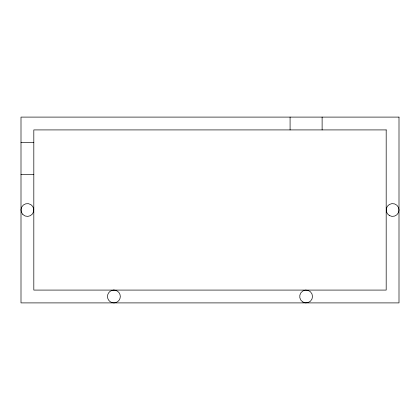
<?xml version="1.0" encoding="UTF-8"?>
<svg xmlns="http://www.w3.org/2000/svg" width="420" height="420" viewBox="0 0 420 420"><rect width="100%" height="100%" fill="white"/><g stroke="black" fill="none" stroke-linecap="round" stroke-linejoin="round"><path stroke-width="0.63" d="M21 142.354L33.815 142.354M21 174.389L33.815 174.389M322.119 117.101L322.119 129.917M290.084 117.101L290.084 129.917M113.899 290.084L113.71 290.089A6.405 6.405 0 0 0 107.494 296.588A6.405 6.405 0 0 0 113.899 302.899L114.088 302.894A6.405 6.405 0 0 0 120.304 296.399A6.405 6.405 0 0 0 113.899 290.084M399 117.101L21 117.101L21 302.899L399 302.899L399 117.101M386.185 129.917L33.815 129.917L33.815 290.084L386.185 290.084L386.185 129.917M22.874 214.531A6.405 6.405 0 0 0 33.595 211.659A6.405 6.405 0 0 0 25.746 203.81A6.405 6.405 0 0 0 22.874 214.531M302.899 302.038A6.405 6.405 0 0 0 312.506 296.489A6.405 6.405 0 0 0 302.899 290.945A6.405 6.405 0 0 0 302.899 302.038M389.387 215.549A6.405 6.405 0 0 0 399 210A6.405 6.405 0 0 0 389.387 204.451A6.405 6.405 0 0 0 389.387 215.549"/></g></svg>
